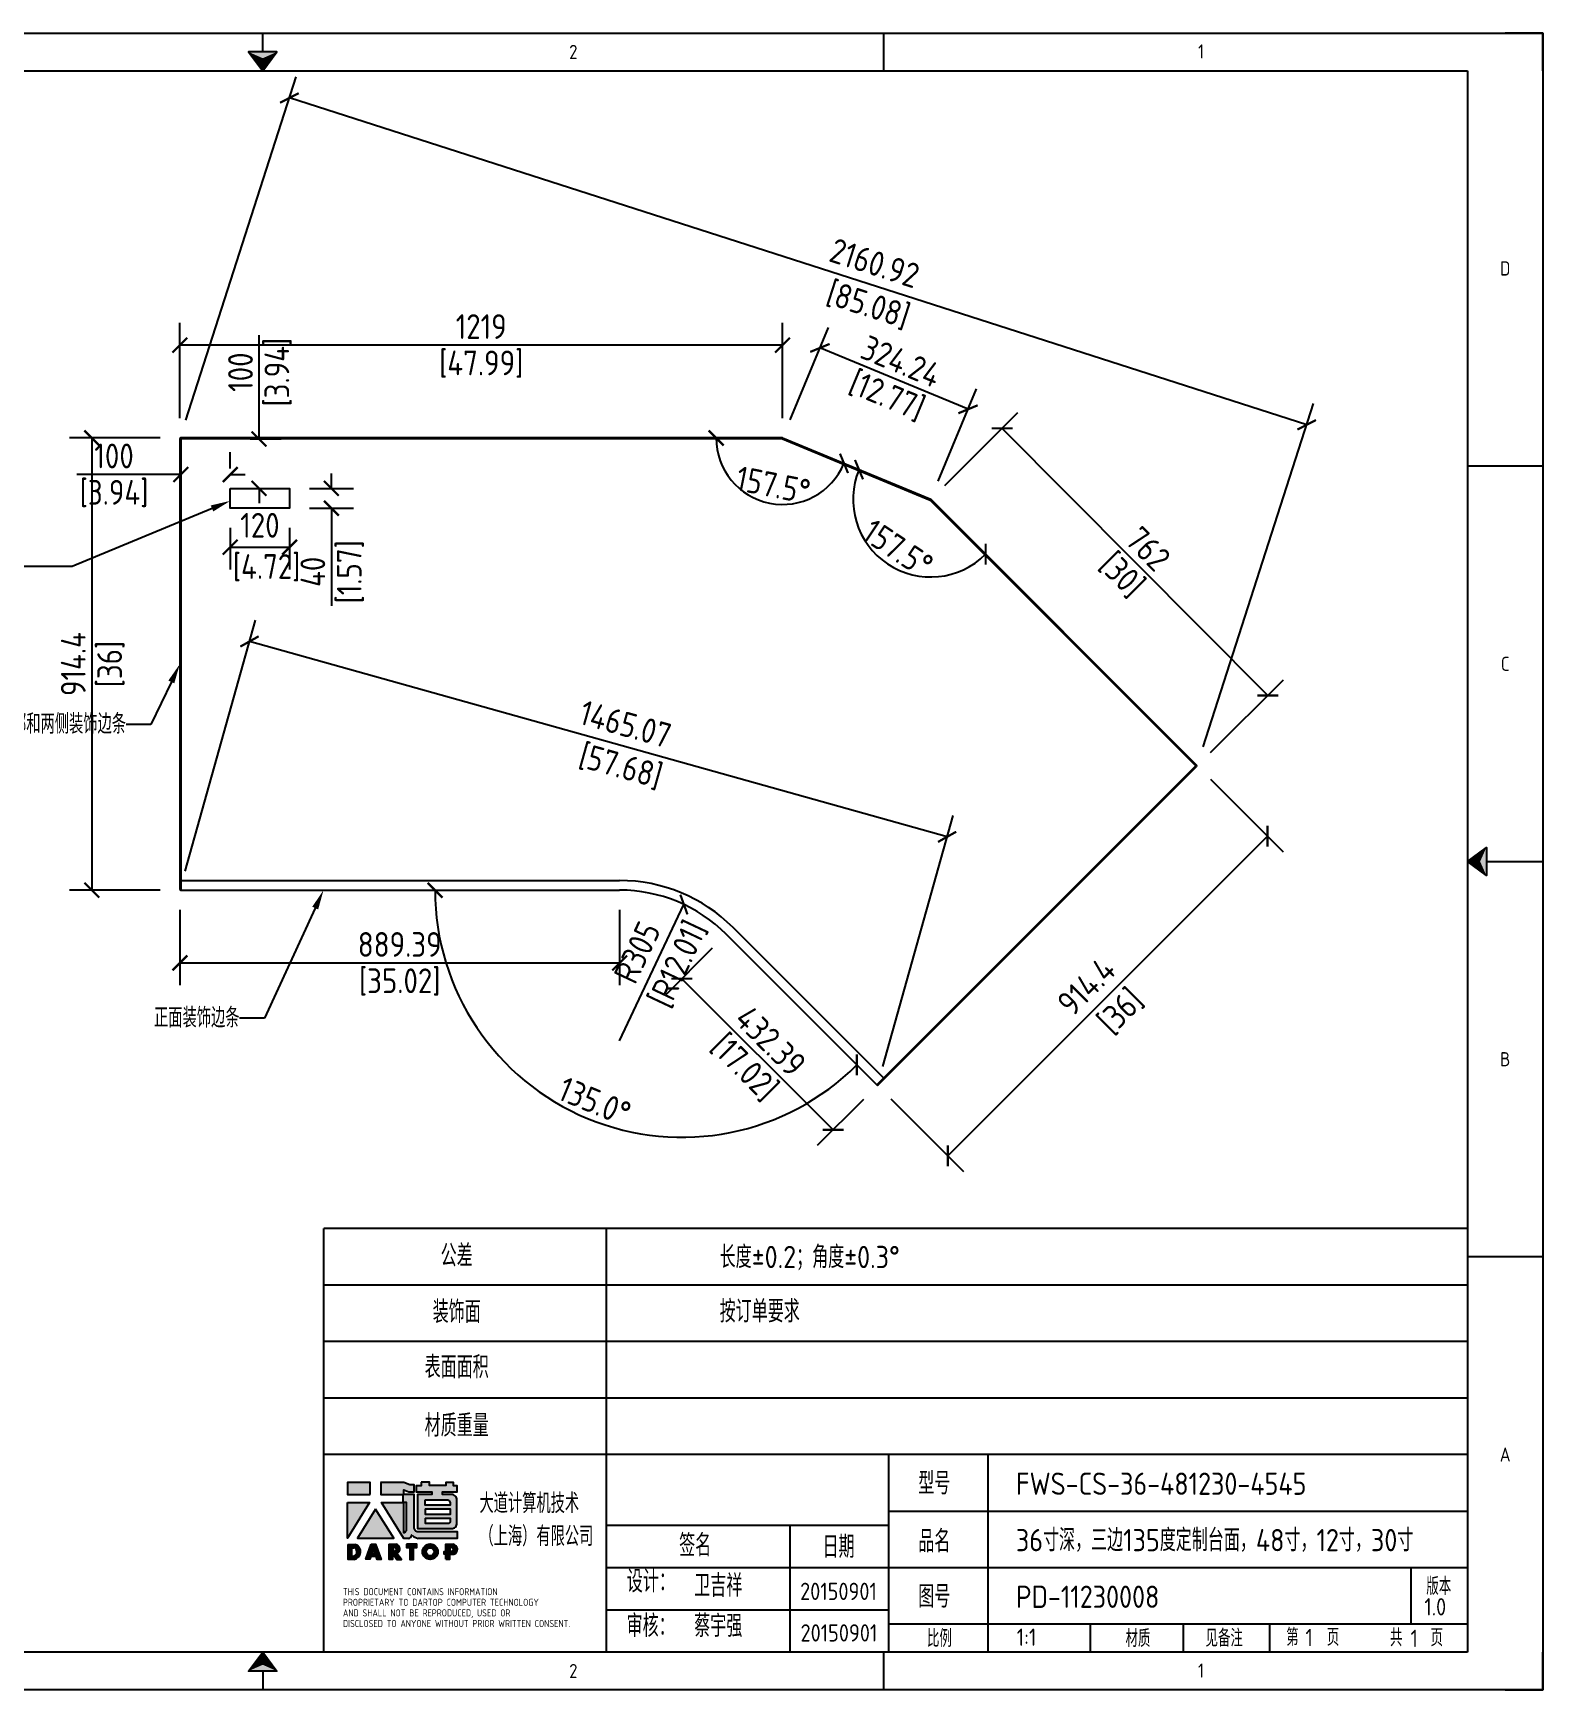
# Model space of a CAD drawing. Header units: millimetres. Extents: x 334 to 23266, y -22310 to 9660.
# Drawn here: x 20213 to 23266, y 871 to 4221 of the extents above; entities that cross this region are included whole.
import ezdxf
from ezdxf import colors
from ezdxf.entities.mleader import LeaderData, LeaderLine
from ezdxf.enums import TextEntityAlignment as Align
from ezdxf.math import Vec2, Vec3

# ---------------------------------------------------------------- set-up
doc = ezdxf.new("R2010")
doc.units = ezdxf.units.MM
doc.header["$MEASUREMENT"] = 0
doc.layers.get('Defpoints').update_dxf_attribs({"color": 252})
for name, color, linetype in [('DIM', 2, 'Continuous'), ('TITLEBLOCK', 255, 'Continuous'), ('WORKSURFACE', 7, 'Continuous')]:
    doc.layers.add(name, color=color, linetype=linetype)
doc.styles.add('Dartop Text Style', font='gbenor.shx', dxfattribs={"bigfont": 'gbcbig.shx'})
doc.dimstyles.new('Dartop DIM Style', dxfattribs={"dimscale": 20, "dimtxt": 2.5, "dimasz": 1.5, "dimexe": 2.25, "dimexo": 2, "dimtad": 1, "dimdsep": 46, "dimtxsty": 'Dartop Text Style', "dimblk": 'ARCHTICK', "dimcen": 0.09, "dimadec": 1, "dimazin": 0, "dimtfac": 1, "dimtofl": 0, "dimtmove": 0, "dimatfit": 1, "dimfxl": 1, "dimtolj": 1, "dimtzin": 0, "dimarcsym": 0})

# ---------------------------------------------------------------- blocks, each defined once
blk = doc.blocks.new('*U5')
at = {"color": 254, "linetype": 'Continuous', "extrusion": (0, 0, -1)}
for points in [[(-17, 0.333), (-16.812, 0.25), (-17, 0.5)], [(-17, 0.333), (-17, 0.5), (-17.188, 0.25)], [(-17, 0.333), (-17.188, 0.25), (-16.812, 0.25)]]:
    blk.add_solid(points, dxfattribs=at)
blk = doc.blocks.new('*U4')
at = {"color": 254, "linetype": 'Continuous', "extrusion": (0, 0, -1)}
for points in [[(-33.167, 11), (-33, 11), (-33.25, 11.188)], [(-33.167, 11), (-33.25, 11.188), (-33.25, 10.812)], [(-33.167, 11), (-33.25, 10.812), (-33, 11)]]:
    blk.add_solid(points, dxfattribs=at)
blk = doc.blocks.new('*U6')
at = {"color": 254, "linetype": 'Continuous'}
for points in [[(17, 21.667), (17.188, 21.75), (16.812, 21.75)], [(17, 21.667), (16.812, 21.75), (17, 21.5)], [(17, 21.667), (17, 21.5), (17.188, 21.75)]]:
    blk.add_solid(points, dxfattribs=at)
blk = doc.blocks.new('dadao')
for p, q in [((48, 19.2), (44.9, 10.4)), ((44.9, 10.4), (51.2, 10.4)), ((51.2, 10.4), (48, 19.2))]:
    blk.add_line(p, q)
for points in [[(41.8, 121.6), (41.8, 143.7), (-0.4, 143.7), (-0.4, 121.6), (41.8, 121.6)], [(104.8, 122), (104.8, 130.3), (114.1, 126.3), (124.2, 126.3), (124.2, 139.6), (115.9, 139.6), (105.1, 143.9), (61.5, 143.9)], [(61.7, 144), (61.7, 121.3), (103.9, 121.3)], [(113.4, 38.7), (105.1, 38.7), (63, 106.5), (103.9, 106.5), (103.9, 120.9), (103.9, 121.3)], [(109.7, 53.6), (109.7, 106.2), (104.3, 106.2), (104.3, 50.4), (106.6, 50.4)], [(144.6, 94.4), (144.6, 84.8), (192, 84.8), (192, 94.1), (144.9, 94.1)], [(120.2, 45), (119.5, 45), (119.5, 44.6)], [(0, 28), (0, 0), (11.8, 0)], [(0.1, 28), (14, 28)], [(7.1, 21.8), (7.1, 6.1), (12, 6.1)], [(7.1, 21.8), (11.4, 21.8)], [(76.8, 28.2), (76.8, 0), (84.1, 0), (84.1, 11.1), (91.6, -0.1), (100.3, -0.1), (91.7, 11.1)], [(76.8, 28.2), (90.6, 28.2)], [(84, 22.7), (84, 15.3), (87.2, 15.3)], [(84, 22.7), (87.3, 22.7)], [(183.7, 0), (183.7, 9.6), (180.6, 9.6), (180.6, 14.9), (183.8, 14.9), (183.8, 28.1), (196.1, 28.1), (196.5, 28.1)], [(183.7, 0), (190.9, 0), (190.9, 9.6), (198.8, 9.6)], [(194.9, 22.3), (190.8, 22.3), (190.8, 15), (194.4, 15)]]:
    blk.add_lwpolyline(points)
blk.add_lwpolyline([(137.1, 144.2), (137.1, 137.9), (128.3, 137.9), (128.3, 126.5), (157.3, 126.5), (157.3, 121.5), (130.3, 121.5), (130.3, 57.5), (194.4, 57.5, 0.414214), (204.4, 67.5), (204.4, 111.3, 0.414214), (194.4, 121.3), (177.5, 121.3), (177.5, 126.3), (204.7, 126.3), (204.7, 137.7), (198.2, 137.7), (198.2, 143.9), (183.3, 143.9), (183.3, 138), (153, 138), (153, 144.2), (137.1, 144.2)], format="xyb", close=True)
for points in [[(-0.3, 106.2), (40.4, 106.2), (-0.3, 39.7), (-0.3, 106.2)], [(51.7, 94.1), (18.4, 39.3), (86.2, 39.3)], [(43.8, 28.2), (51.8, 28.2), (62.6, -0.1), (55, -0.1), (53.2, 5), (42.9, 5), (41.1, 0), (33.6, 0)], [(110, 28.1), (110, 21.9), (116, 21.9), (116, -0.1), (123.2, -0.1), (123.2, 22), (129.2, 22), (129.2, 28.1), (110, 28.1)]]:
    blk.add_lwpolyline(points, close=True)
for points in [[(104.8, 122), (123.4, 122), (123.4, 60, 0.414214), (131.4, 52), (204.8, 52), (204.8, 39.1), (131.7, 39.1)], [(144.3, 110.8), (144.3, 101.8), (192.3, 101.8), (192.3, 105.5, 0.414214), (187.3, 110.5), (144.3, 110.5)], [(144.6, 77), (144.6, 67.5), (187.6, 67.5, 0.414214), (192.6, 72.5), (192.6, 76.4), (144.6, 76.4)]]:
    blk.add_lwpolyline(points, format="xyb")
for radius in [14.5, 7.44]:
    blk.add_circle((154.2, 14.2), radius)
for centre, radius, start, end in [((99.2, 60.7), 12.6, 305.6399, 325.969), ((111.6, 46.7), 8.19, 282.9811, 347.6627), ((136, 61.7), 22.9, 226.7358, 259.3209), ((8.5, 13.9), 8.49, 294.2143, 69.7177), ((9.6, 14.2), 14.4, 278.6604, 72.3203), ((86.4, 19), 3.8, 282.527, 76.7196), ((88.6, 19.4), 8.95, 290.6073, 77.2124), ((193.7, 18.7), 3.8, 280.9891, 72.5513), ((195.7, 18.6), 9.51, 288.8959, 85.2442)]:
    blk.add_arc(centre, radius, start, end)
blk = doc.blocks.new('TitleBlock_Dartop')
for points in [[(2465.7, 419.1), (2420.2, 419.1), (2420.2, 395.3), (2465.7, 395.3)], [(2464.3, 378.7), (2420.3, 378.7), (2420.3, 306.9)], [(2476.5, 365.6), (2440.5, 306.4), (2513.7, 306.4)], [(2560.2, 294.3), (2539.4, 294.3), (2539.4, 287.7), (2545.9, 287.7), (2545.9, 263.9), (2553.7, 263.9), (2553.7, 287.7), (2560.2, 287.7)]]:
    blk.add_hatch(color=256).paths.add_polyline_path(points)
h = blk.add_hatch(color=256)
h.paths.add_polyline_path([(2533.8, 404.6), (2543.9, 400.3), (2554.8, 400.3), (2554.8, 414.7), (2545.8, 414.7), (2534.1, 419.3), (2487.3, 419.3), (2487.3, 395), (2532.8, 395), (2532.8, 394.5), (2532.8, 378.9), (2488.7, 378.9), (2534.1, 305.8), (2543.1, 305.8, 0.279375), (2549.7, 312.2), (2549.7, 312.5), (2550.5, 312.5, 0.143145), (2562.9, 306.2), (2641.8, 306.2), (2641.8, 320.1), (2562.5, 320.1, -0.414214), (2553.9, 328.7), (2553.9, 395.7), (2533.8, 395.7)])
h.paths.add_polyline_path([(2533.3, 378.6), (2539.1, 378.6), (2539.1, 321.8, -0.088936), (2535.7, 318.4), (2533.3, 318.4)], flags=16)
h = blk.add_hatch(color=256)
h.paths.add_polyline_path([(2641.7, 412.7), (2634.7, 412.7), (2634.7, 419.4), (2618.6, 419.4), (2618.6, 413), (2585.8, 413), (2585.8, 419.7), (2568.6, 419.7), (2568.6, 412.9), (2559.2, 412.9), (2559.2, 400.6), (2590.5, 400.6), (2590.5, 395.1), (2561.3, 395.1), (2561.3, 326.1), (2630.6, 326.1, 0.414214), (2641.4, 336.9), (2641.4, 384.2, 0.414214), (2630.6, 395), (2612.3, 395), (2612.3, 400.3), (2641.7, 400.3)])
h.paths.add_polyline_path([(2622.9, 383.3, -0.414214), (2628.3, 377.9), (2628.3, 373.9), (2576.5, 373.9), (2576.5, 383.3)], flags=16)
h.paths.add_polyline_path([(2628, 365.5), (2628, 355.5), (2576.8, 355.5), (2576.8, 365.5)], flags=16)
h.paths.add_polyline_path([(2628.7, 346.5), (2628.7, 342.2, -0.414214), (2623.3, 336.8), (2576.8, 336.8), (2576.8, 346.5)], flags=16)
h = blk.add_hatch(color=256)
h.paths.add_polyline_path([(2435.7, 294.1), (2420.6, 294.1), (2420.6, 264), (2433.3, 264, 0.793016)])
h.paths.add_polyline_path([(2433.6, 270.6), (2428.3, 270.6), (2428.3, 287.5), (2433, 287.5, -0.671361)], flags=16)
h = blk.add_hatch(color=256)
h.paths.add_polyline_path([(2476.6, 294.4), (2468, 294.4), (2456.9, 263.9), (2465.1, 263.9), (2467, 269.3), (2478, 269.3), (2480, 263.9), (2488.2, 263.9)])
h.paths.add_polyline_path([(2475.9, 275.1), (2469.1, 275.1), (2472.4, 284.7)], flags=16)
h = blk.add_hatch(color=256)
h.paths.add_polyline_path([(2518.4, 294.4), (2503.6, 294.4), (2503.6, 263.9), (2511.4, 263.9), (2511.4, 276), (2519.5, 263.8), (2529, 263.8), (2519.7, 275.9, 0.744055)])
h.paths.add_polyline_path([(2511.4, 280.5), (2511.4, 288.5), (2514.9, 288.5, -0.796809), (2514.8, 280.5)], flags=16)
h = blk.add_hatch(color=256)
h.paths.add_polyline_path([(2571.5, 279.3, 1), (2602.8, 279.3, 1)])
h.paths.add_polyline_path([(2595.2, 279.3, -1), (2579.1, 279.3, -1)], flags=16)
h = blk.add_hatch(color=256)
h.paths.add_polyline_path([(2632.8, 294.3), (2632.3, 294.3), (2619.1, 294.3), (2619.1, 280.1), (2615.6, 280.1), (2615.6, 274.3), (2619.1, 274.3), (2619.1, 264), (2626.8, 264), (2626.8, 274.4), (2635.3, 274.4, 0.812304)])
h.paths.add_polyline_path([(2626.7, 280.1), (2626.7, 288.1), (2631.1, 288.1, -0.778213), (2630.6, 280.1)], flags=16)
for p, q in [((0, 3350.4), (4761.2, 3350.4)), ((2248.5, 3312.3), (2248.5, 3350.4)), ((3504.9, 3274.2), (3504.9, 3350.4)), ((4837.4, 3350.4), (4761.2, 3350.4)), ((4837.4, 3274.2), (4837.4, 3350.4)), ((152.3, 3274.2), (4685.1, 3274.2)), ((4685.1, 3274.2), (4685.1, 76.1)), ((4837.4, 3274.2), (4837.4, 76.1)), ((4837.4, 2474.7), (4685.1, 2474.7)), ((4723.2, 1675.2), (4837.4, 1675.2)), ((2372.2, 76.1), (2372.2, 932.8)), ((4685.1, 932.8), (2372.2, 932.8)), ((2943.3, 932.8), (2943.3, 76.1)), ((4837.4, 875.7), (4685.1, 875.7)), ((4685.1, 818.6), (2372.2, 818.6)), ((4685.1, 704.3), (2372.2, 704.3)), ((4685.1, 590.1), (2372.2, 590.1)), ((4685.1, 475.9), (2372.2, 475.9)), ((3514.4, 76.1), (3514.4, 475.9)), ((3715.3, 133.3), (3715.3, 475.9)), ((3514.4, 361.7), (4685.1, 361.7)), ((2943.3, 333.1), (3514.4, 333.1)), ((3314.5, 333.1), (3314.5, 76.1)), ((2943.3, 247.5), (4685.1, 247.5)), ((4570.9, 133.3), (4570.9, 247.5)), ((2943.3, 161.8), (3514.4, 161.8)), ((3514.4, 133.3), (4685.1, 133.3)), ((3715.3, 76.1), (3715.3, 133.3)), ((3922.4, 76.1), (3922.4, 133.3)), ((4110.6, 76.1), (4110.6, 133.3)), ((4285.3, 76.1), (4285.3, 133.3)), ((4685.1, 76.1), (152.3, 76.1)), ((3504.9, 0), (3504.9, 76.1)), ((4837.4, 0), (4837.4, 76.1)), ((2248.5, 38.1), (2248.5, 0)), ((4761.2, 0), (0, 0)), ((4761.2, 0), (4837.4, 0))]:
    blk.add_line(p, q)
for points in [[(0, 3350.4), (4837.4, 3350.4), (4837.4, 0), (0, 0)], [(2248.5, 3274.2), (2277, 3312.3), (2219.9, 3312.3), (2248.5, 3274.2)], [(4685.1, 1675.2), (4723.2, 1703.7), (4723.2, 1646.6), (4685.1, 1675.2)], [(2248.5, 76.1), (2277, 38.1), (2219.9, 38.1), (2248.5, 76.1)]]:
    blk.add_lwpolyline(points, close=True)
for name, p, xscale, yscale, zscale in [('*U6', (-340.4, 0), 152.2888407109637, 152.2888407109637, 152.2888407109637), ('*U4', (-340.4, 0), 152.2888407109637, 152.2888407109637, 152.2888407109637), ('dadao', (2420.6, 264), 1.079866324957078, 1.079866324957078, 1.079866324957078), ('*U5', (-340.4, 0), 152.2888407109637, 152.2888407109637, 152.2888407109637)]:
    blk.add_blockref(name, p, dxfattribs=dict(xscale=xscale, yscale=yscale, zscale=zscale))
at = {"style": 'Dartop Text Style'}
for s, height, p in [('2', 28.6, (2876.7, 3312.3)), ('1', 28.6, (4146.1, 3313.2)), ('D', 28.6, (4761.2, 2874.5)), ('C', 28.6, (4761.2, 2074.9)), ('B', 28.6, (4761.2, 1275.4)), ('公差', 45, (2640.8, 878.3)), ('装饰面', 45, (2640.8, 764.4)), ('表面面积', 45, (2640.8, 652.7)), ('材质重量', 45, (2640.8, 534.5)), ('A', 28.6, (4761.2, 475.9)), ('型号', 45, (3606.7, 417.8)), ('签名', 45, (3123.1, 292.2)), ('日期', 45, (3413, 289.3)), ('品名', 45, (3606.7, 300.5)), ('图号', 45, (3606.7, 188.9)), ('版本', 35, (4626.9, 209.6)), ('比例', 35, (3617, 104.1)), ('材质', 35, (4018.6, 104.1)), ('第   页', 35, (4372, 106.5)), ('共   页', 35, (4581.8, 105.6)), ('2', 28.6, (2876.7, 38.1)), ('1', 28.6, (4146.1, 39))]:
    blk.add_text(s, height=height, dxfattribs=at).set_placement(p, align=Align.MIDDLE_CENTER)
for s, height, p in [('设计：', 45, (2984.8, 197)), ('THIS DOCUMENT CONTAINS INFORMATION', 14.277, (2410.7, 191.4)), ('PROPRIETARY TO DARTOP COMPUTER TECHNOLOGY', 14.277, (2410.7, 169.9)), ('AND SHALL NOT BE REPRODUCED, USED OR', 14.277, (2410.7, 148.5)), ('DISCLOSED TO ANYONE WITHOUT PRIOR WRITTEN CONSENT.', 14.277, (2410.7, 127.1)), ('审核：', 45, (2984.4, 107))]:
    blk.add_text(s, height=height, dxfattribs=at).set_placement(p)
at = {"insert": (2686.8, 397.4), "char_height": 40, "attachment_point": 1, "style": 'Dartop Text Style'}
blk.add_mtext_dynamic_manual_height_columns('大道计算机技术（上海）有限公司', width=235.338, gutter_width=1, heights=[0], dxfattribs=at)
at = {"style": 'Dartop Text Style'}
for tag, p, height in [('#公差', (3172.6, 852.9), 45), ('#装饰面', (3172.6, 743), 45), ('#表面面积', (3172.6, 626.8), 45), ('#材质重量', (3172.6, 506), 45), ('#型号', (3771.8, 394.4), 45), ('#品名', (3771.8, 280.3), 45), ('#设计', (3121.2, 188.5), 45), ('#图号', (3771.8, 165.8), 45), ('#版本', (4597.7, 150.5), 35), ('#审核', (3121.2, 106.9), 45), ('#比例', (3773.4, 89), 35), ('#材质', (4155.2, 87.2), 35), ('#INDEX', (4357.4, 88.3), 35), ('#PAGE', (4569.8, 86.7), 35)]:
    blk.add_attdef(tag, p, '', height=height, dxfattribs=at)
for tag, p in [('#设计日期', (3412.9, 181.7)), ('#审核日期', (3413.8, 97.7))]:
    blk.add_attdef(tag, text='', height=35, dxfattribs=at).set_placement(p, align=Align.CENTER)
blk = doc.blocks.new('_ArchTick')
at = {"color": 0, "linetype": 'ByBlock', "const_width": 0.15}
blk.add_lwpolyline([(-0.5, -0.5), (0.5, 0.5)], dxfattribs=at)
blk = doc.blocks.new('*D105')
at = {"layer": 'Defpoints', "color": 0, "transparency": 16777216}
for p in [(22565.8, 2740.9, 32), (22709.5, 2597.3), (21919.2, 2094.4, 32)]:
    blk.add_point(p, dxfattribs=at)
at = {"layer": 'DIM', "color": 0, "lineweight": -2, "transparency": 16777216}
for p, q in [((22594.1, 2712.7), (22741.3, 2565.4)), ((22062.9, 1950.7), (22709.5, 2597.3)), ((21947.5, 2066.1), (22094.7, 1918.9))]:
    blk.add_line(p, q, dxfattribs=at)
at = {"layer": 'DIM', "color": 0, "lineweight": -2, "transparency": 16777216, "xscale": 30, "yscale": 30, "zscale": 30}
for p, rotation in [((22709.5, 2597.3), 44.99999999999629), ((22062.9, 1950.7), 224.9999999999963)]:
    blk.add_blockref('_ArchTick', p, dxfattribs=dict(at, rotation=rotation))
at = {"layer": 'DIM', "color": 0, "transparency": 16777216, "insert": (22374.4, 2262.2), "char_height": 50, "attachment_point": 5, "rotation": 45, "style": 'Dartop Text Style'}
blk.add_mtext('\\A1;914.4\\P [36]', dxfattribs=at)
blk = doc.blocks.new('*D106')
at = {"layer": 'Defpoints', "color": 0, "transparency": 16777216}
for p in [(22172.7, 3421.9), (22028.4, 3278.3, 32), (22565.8, 2738.1, 32)]:
    blk.add_point(p, dxfattribs=at)
at = {"layer": 'DIM', "color": 0, "lineweight": -2, "transparency": 16777216}
for p, q in [((22056.8, 3306.5), (22204.6, 3453.6)), ((22710.1, 2881.6), (22172.7, 3421.9)), ((22594.2, 2766.3), (22742, 2913.4))]:
    blk.add_line(p, q, dxfattribs=at)
at = {"layer": 'DIM', "color": 0, "lineweight": -2, "transparency": 16777216, "xscale": 30, "yscale": 30, "zscale": 30}
for p, rotation in [((22172.7, 3421.9), 134.8496177219251), ((22710.1, 2881.6), 314.849617721925)]:
    blk.add_blockref('_ArchTick', p, dxfattribs=dict(at, rotation=rotation))
at = {"layer": 'DIM', "color": 0, "transparency": 16777216, "char_height": 50, "attachment_point": 5, "rotation": 314.8496, "style": 'Dartop Text Style'}
for s, insert in [('\\A1;762', (22468, 3178.2)), ('\\A1;[30]', (22414.1, 3124.6))]:
    blk.add_mtext(s, dxfattribs=dict(at, insert=insert))
blk = doc.blocks.new('*D107')
at = {"layer": 'Defpoints', "color": 0, "transparency": 16777216}
for p in [(21804.3, 3584.5), (21728.8, 3402.4, 32), (22028.4, 3278.3, 32)]:
    blk.add_point(p, dxfattribs=at)
at = {"layer": 'DIM', "color": 0, "lineweight": -2, "transparency": 16777216}
for p, q in [((21744.2, 3439.4), (21821.5, 3626.1)), ((22103.8, 3460.4), (21804.3, 3584.5)), ((22043.7, 3315.3), (22121, 3502))]:
    blk.add_line(p, q, dxfattribs=at)
at = {"layer": 'DIM', "color": 0, "lineweight": -2, "transparency": 16777216, "xscale": 30, "yscale": 30, "zscale": 30}
for p, rotation in [((21804.3, 3584.5), 157.5000000005794), ((22103.8, 3460.4), 337.5000000005794)]:
    blk.add_blockref('_ArchTick', p, dxfattribs=dict(at, rotation=rotation))
at = {"layer": 'DIM', "color": 0, "transparency": 16777216, "char_height": 50, "attachment_point": 5, "rotation": 337.5, "style": 'Dartop Text Style'}
for s, insert in [('\\A1;324.24', (21968.4, 3557.1)), ('\\A1;[12.77]', (21939.3, 3486.8))]:
    blk.add_mtext(s, dxfattribs=dict(at, insert=insert))
blk = doc.blocks.new('*D108')
at = {"layer": 'Defpoints', "color": 0, "transparency": 16777216}
for p in [(20509.8, 3590.2), (20509.8, 3402.4, 32), (21728.8, 3402.4, 32)]:
    blk.add_point(p, dxfattribs=at)
at = {"layer": 'DIM', "color": 0, "lineweight": -2, "transparency": 16777216}
for p, q in [((20509.8, 3442.4), (20509.8, 3635.2)), ((21728.8, 3442.4), (21728.8, 3635.2)), ((21728.8, 3590.2), (20509.8, 3590.2))]:
    blk.add_line(p, q, dxfattribs=at)
at = {"layer": 'DIM', "color": 0, "lineweight": -2, "transparency": 16777216, "xscale": 30, "yscale": 30, "zscale": 30}
for p, rotation in [((20509.8, 3590.2), 180.0000000000041), ((21728.8, 3590.2), 4.076738946423575e-12)]:
    blk.add_blockref('_ArchTick', p, dxfattribs=dict(at, rotation=rotation))
at = {"layer": 'DIM', "color": 0, "transparency": 16777216, "char_height": 50, "attachment_point": 5, "style": 'Dartop Text Style'}
for s, insert in [('\\A1;1219', (21119.3, 3627.7)), ('\\A1;[47.99]', (21119.3, 3551.7))]:
    blk.add_mtext(s, dxfattribs=dict(at, insert=insert))
blk = doc.blocks.new('*D109')
at = {"layer": 'Defpoints', "color": 0, "transparency": 16777216}
for p in [(20511.8, 3402.4, 32), (21728.8, 3402.4, 32), (21728.8, 3402.4, 32), (21647, 3295.8), (22028.4, 3278.3, 32)]:
    blk.add_point(p, dxfattribs=at)
at = {"layer": 'DIM', "color": 0, "lineweight": -2, "transparency": 16777216}
blk.add_arc((21728.8, 3402.4), 134.4, 180, 337.5, dxfattribs=at)
at = {"layer": 'DIM', "color": 0, "lineweight": -2, "transparency": 16777216, "xscale": 30, "yscale": 30, "zscale": 30}
for p, rotation in [((21594.5, 3402.4), 90.00000001935845), ((21853, 3351), 67.5000000000004)]:
    blk.add_blockref('_ArchTick', p, dxfattribs=dict(at, rotation=rotation))
at = {"layer": 'DIM', "color": 0, "transparency": 16777216, "insert": (21709.9, 3307.4), "char_height": 50, "attachment_point": 5, "rotation": 348.75, "style": 'Dartop Text Style'}
blk.add_mtext('\\A1;157.5°', dxfattribs=at)
blk = doc.blocks.new('*D110')
at = {"layer": 'Defpoints', "color": 0, "transparency": 16777216}
for p in [(21728.8, 3402.4, 32), (22028.4, 3278.3, 32), (22028.4, 3278.3, 32), (21892.4, 3199.8), (22565.8, 2740.9, 32)]:
    blk.add_point(p, dxfattribs=at)
at = {"layer": 'DIM', "color": 0, "lineweight": -2, "transparency": 16777216}
blk.add_arc((22028.4, 3278.3), 157, 157.5, 315, dxfattribs=at)
at = {"layer": 'DIM', "color": 0, "lineweight": -2, "transparency": 16777216, "xscale": 30, "yscale": 30, "zscale": 30}
for p, rotation in [((21883.3, 3338.4), 67.49999999999996), ((22139.4, 3167.3), 44.99999999999616)]:
    blk.add_blockref('_ArchTick', p, dxfattribs=dict(at, rotation=rotation))
at = {"layer": 'DIM', "color": 0, "transparency": 16777216, "insert": (21962, 3179), "char_height": 50, "attachment_point": 5, "rotation": 326.25, "style": 'Dartop Text Style'}
blk.add_mtext('\\A1;157.5°', dxfattribs=at)
blk = doc.blocks.new('*D102')
at = {"layer": 'Defpoints', "color": 0, "transparency": 16777216}
for p in [(20509.8, 3402.4, 32), (20331.8, 2488), (20509.8, 2488, 32)]:
    blk.add_point(p, dxfattribs=at)
at = {"layer": 'DIM', "color": 0, "lineweight": -2, "transparency": 16777216}
for p, q in [((20469.8, 3402.4), (20286.8, 3402.4)), ((20331.8, 3402.4), (20331.8, 2488)), ((20469.8, 2488), (20286.8, 2488))]:
    blk.add_line(p, q, dxfattribs=at)
at = {"layer": 'DIM', "color": 0, "lineweight": -2, "transparency": 16777216, "xscale": 30, "yscale": 30, "zscale": 30}
for p, rotation in [((20331.8, 3402.4), 90), ((20331.8, 2488), 270)]:
    blk.add_blockref('_ArchTick', p, dxfattribs=dict(at, rotation=rotation))
at = {"layer": 'DIM', "color": 0, "transparency": 16777216, "char_height": 50, "attachment_point": 5, "rotation": 90, "style": 'Dartop Text Style'}
for s, insert in [('\\A1;914.4', (20294.3, 2945.2)), ('\\A1;[36]', (20370.4, 2945.2))]:
    blk.add_mtext(s, dxfattribs=dict(at, insert=insert))
blk = doc.blocks.new('*D111')
at = {"layer": 'Defpoints', "color": 0, "transparency": 16777216}
for p in [(20509.8, 2488, 32), (21399.2, 2488, 32), (21399.2, 2340.7)]:
    blk.add_point(p, dxfattribs=at)
at = {"layer": 'DIM', "color": 0, "lineweight": -2, "transparency": 16777216}
for p, q in [((20509.8, 2448), (20509.8, 2295.7)), ((21399.2, 2448), (21399.2, 2295.7)), ((20509.8, 2340.7), (21399.2, 2340.7))]:
    blk.add_line(p, q, dxfattribs=at)
at = {"layer": 'DIM', "color": 0, "lineweight": -2, "transparency": 16777216, "xscale": 30, "yscale": 30, "zscale": 30, "rotation": 180}
blk.add_blockref('_ArchTick', (20509.8, 2340.7), dxfattribs=at)
at = {"layer": 'DIM', "color": 0, "lineweight": -2, "transparency": 16777216, "xscale": 30, "yscale": 30, "zscale": 30}
blk.add_blockref('_ArchTick', (21399.2, 2340.7), dxfattribs=at)
at = {"layer": 'DIM', "color": 0, "transparency": 16777216, "char_height": 50, "attachment_point": 5, "style": 'Dartop Text Style'}
for s, insert in [('\\A1;889.39', (20954.5, 2378.2)), ('\\A1;[35.02]', (20954.5, 2302.2))]:
    blk.add_mtext(s, dxfattribs=dict(at, insert=insert))
blk = doc.blocks.new('*D112')
at = {"layer": 'Defpoints', "color": 0, "transparency": 16777216}
for p in [(21614.9, 2398.7, 32), (21920.6, 2092.9, 32), (21830.9, 2003.2)]:
    blk.add_point(p, dxfattribs=at)
at = {"layer": 'DIM', "color": 0, "lineweight": -2, "transparency": 16777216}
for p, q in [((21586.6, 2370.4), (21493.3, 2277.1)), ((21525.1, 2308.9), (21830.9, 2003.2)), ((21892.4, 2064.7), (21799, 1971.3))]:
    blk.add_line(p, q, dxfattribs=at)
at = {"layer": 'DIM', "color": 0, "lineweight": -2, "transparency": 16777216, "xscale": 30, "yscale": 30, "zscale": 30}
for p, rotation in [((21525.1, 2308.9), 134.9999999999992), ((21830.9, 2003.2), 314.9999999999992)]:
    blk.add_blockref('_ArchTick', p, dxfattribs=dict(at, rotation=rotation))
at = {"layer": 'DIM', "color": 0, "transparency": 16777216, "char_height": 50, "attachment_point": 5, "rotation": 315, "style": 'Dartop Text Style'}
for s, insert in [('\\A1;432.39', (21704.5, 2182.5)), ('\\A1;[17.02]', (21650.7, 2128.8))]:
    blk.add_mtext(s, dxfattribs=dict(at, insert=insert))
blk = doc.blocks.new('*D103')
at = {"layer": 'Defpoints', "color": 0, "transparency": 16777216}
for p in [(21529.2, 2458.9, 32), (21399.2, 2183, 32)]:
    blk.add_point(p, dxfattribs=at)
at = {"layer": 'DIM', "color": 0, "lineweight": -2, "transparency": 16777216}
blk.add_line((21399.2, 2183), (21529.2, 2458.9), dxfattribs=at)
at = {"layer": 'DIM', "color": 0, "lineweight": -2, "transparency": 16777216, "xscale": 30, "yscale": 30, "zscale": 30, "rotation": 64.77403680364739}
blk.add_blockref('_ArchTick', (21529.2, 2458.9), dxfattribs=at)
at = {"layer": 'DIM', "color": 0, "transparency": 16777216, "insert": (21474.7, 2343.3), "char_height": 50, "attachment_point": 5, "rotation": 64.774, "style": 'Dartop Text Style'}
blk.add_mtext('\\A1;R305\\P [R12.01]', dxfattribs=at)
blk = doc.blocks.new('*D113')
at = {"layer": 'Defpoints', "color": 0, "transparency": 16777216}
for p in [(20511.8, 2488, 32), (21399.2, 2488, 32), (21614.9, 2398.7, 32), (21172.2, 2134.7), (21919.2, 2094.4, 32)]:
    blk.add_point(p, dxfattribs=at)
at = {"layer": 'DIM', "color": 0, "lineweight": -2, "transparency": 16777216}
blk.add_arc((21525.6, 2488), 499.7, 180, 315, dxfattribs=at)
at = {"layer": 'DIM', "color": 0, "lineweight": -2, "transparency": 16777216, "xscale": 30, "yscale": 30, "zscale": 30}
for p, rotation in [((21025.9, 2488), 90.00000000000382), ((21878.9, 2134.7), 44.99999999999688)]:
    blk.add_blockref('_ArchTick', p, dxfattribs=dict(at, rotation=rotation))
at = {"layer": 'DIM', "color": 0, "transparency": 16777216, "insert": (21348.7, 2061), "char_height": 50, "attachment_point": 5, "rotation": 337.5, "style": 'Dartop Text Style'}
blk.add_mtext('\\A1;135.0°', dxfattribs=at)
blk = doc.blocks.new('*D114')
at = {"layer": 'Defpoints', "color": 0, "transparency": 16777216}
for p in [(20731.3, 4090), (20509.8, 3400.4, 32), (22567.2, 2739.5, 32)]:
    blk.add_point(p, dxfattribs=at)
at = {"layer": 'DIM', "color": 0, "lineweight": -2, "transparency": 16777216}
for p, q in [((20522.1, 3438.5), (20745.1, 4132.8)), ((22788.7, 3429.1), (20731.3, 4090)), ((22579.5, 2777.6), (22802.5, 3471.9))]:
    blk.add_line(p, q, dxfattribs=at)
at = {"layer": 'DIM', "color": 0, "lineweight": -2, "transparency": 16777216, "xscale": 30, "yscale": 30, "zscale": 30}
for p, rotation in [((20731.3, 4090), 162.191262065673), ((22788.7, 3429.1), 342.191262065673)]:
    blk.add_blockref('_ArchTick', p, dxfattribs=dict(at, rotation=rotation))
at = {"layer": 'DIM', "color": 0, "transparency": 16777216, "insert": (21901.4, 3714.1), "char_height": 50, "attachment_point": 5, "rotation": 342.1913, "style": 'Dartop Text Style'}
blk.add_mtext('\\A1;2160.92\\P [85.08]', dxfattribs=at)
blk = doc.blocks.new('*D104')
at = {"layer": 'Defpoints', "color": 0, "transparency": 16777216}
for p in [(20650.7, 2990.9), (20509.8, 2488, 32), (21920.6, 2092.9, 32)]:
    blk.add_point(p, dxfattribs=at)
at = {"layer": 'DIM', "color": 0, "lineweight": -2, "transparency": 16777216}
for p, q in [((20520.6, 2526.5), (20662.8, 3034.2)), ((22061.5, 2595.8), (20650.7, 2990.9)), ((21931.4, 2131.5), (22073.6, 2639.1))]:
    blk.add_line(p, q, dxfattribs=at)
at = {"layer": 'DIM', "color": 0, "lineweight": -2, "transparency": 16777216, "xscale": 30, "yscale": 30, "zscale": 30}
for p, rotation in [((20650.7, 2990.9), 164.3557821350384), ((22061.5, 2595.8), 344.3557821350385)]:
    blk.add_blockref('_ArchTick', p, dxfattribs=dict(at, rotation=rotation))
at = {"layer": 'DIM', "color": 0, "transparency": 16777216, "insert": (21399.2, 2781.2), "char_height": 50, "attachment_point": 5, "rotation": 344.3558, "style": 'Dartop Text Style'}
blk.add_mtext('\\A1;1465.07\\P [57.68]', dxfattribs=at)
blk = doc.blocks.new('*D115')
at = {"layer": 'Defpoints', "color": 0, "transparency": 16777216}
for p in [(20731.8, 3300.4, 32), (20731.8, 3260.4, 32), (20816.3, 3260.4)]:
    blk.add_point(p, dxfattribs=at)
at = {"layer": 'DIM', "color": 0, "lineweight": -2, "transparency": 16777216}
for p, q in [((20816.3, 3300.4), (20816.3, 3330.4)), ((20771.8, 3300.4), (20861.3, 3300.4)), ((20771.8, 3260.4), (20861.3, 3260.4)), ((20816.3, 3260.4), (20816.3, 3062.9))]:
    blk.add_line(p, q, dxfattribs=at)
at = {"layer": 'DIM', "color": 0, "lineweight": -2, "transparency": 16777216, "xscale": 30, "yscale": 30, "zscale": 30}
for p, rotation in [((20816.3, 3300.4), 270), ((20816.3, 3260.4), 90)]:
    blk.add_blockref('_ArchTick', p, dxfattribs=dict(at, rotation=rotation))
at = {"layer": 'DIM', "color": 0, "transparency": 16777216, "char_height": 50, "attachment_point": 5, "rotation": 90, "style": 'Dartop Text Style'}
for s, insert in [('\\A1;[1.57]', (20854.9, 3131.7)), ('\\A1;40', (20778.8, 3131.7))]:
    blk.add_mtext(s, dxfattribs=dict(at, insert=insert))
blk = doc.blocks.new('*D116')
at = {"layer": 'Defpoints', "color": 0, "transparency": 16777216}
for p in [(20511.8, 3328.5), (20511.8, 3300.4, 32), (20611.8, 3300.4, 32)]:
    blk.add_point(p, dxfattribs=at)
at = {"layer": 'DIM', "color": 0, "lineweight": -2, "transparency": 16777216}
for p, q in [((20511.8, 3340.4), (20511.8, 3373.5)), ((20611.8, 3340.4), (20611.8, 3373.5)), ((20511.8, 3328.5), (20301.7, 3328.5)), ((20611.8, 3328.5), (20641.8, 3328.5))]:
    blk.add_line(p, q, dxfattribs=at)
at = {"layer": 'DIM', "color": 0, "lineweight": -2, "transparency": 16777216, "xscale": 30, "yscale": 30, "zscale": 30}
blk.add_blockref('_ArchTick', (20511.8, 3328.5), dxfattribs=at)
at = {"layer": 'DIM', "color": 0, "lineweight": -2, "transparency": 16777216, "xscale": 30, "yscale": 30, "zscale": 30, "rotation": 180}
blk.add_blockref('_ArchTick', (20611.8, 3328.5), dxfattribs=at)
at = {"layer": 'DIM', "color": 0, "transparency": 16777216, "char_height": 50, "attachment_point": 5, "style": 'Dartop Text Style'}
for s, insert in [('\\A1;100', (20376.8, 3366)), ('\\A1;[3.94]', (20376.8, 3290))]:
    blk.add_mtext(s, dxfattribs=dict(at, insert=insert))
blk = doc.blocks.new('*D117')
at = {"layer": 'Defpoints', "color": 0, "transparency": 16777216}
for p in [(20611.8, 3400.4, 32), (20670, 3400.4), (20611.8, 3300.4, 32)]:
    blk.add_point(p, dxfattribs=at)
at = {"layer": 'DIM', "color": 0, "lineweight": -2, "transparency": 16777216}
for p, q in [((20670, 3400.4), (20670, 3610.6)), ((20651.8, 3400.4), (20715, 3400.4)), ((20651.8, 3300.4), (20715, 3300.4)), ((20670, 3300.4), (20670, 3270.4))]:
    blk.add_line(p, q, dxfattribs=at)
at = {"layer": 'DIM', "color": 0, "lineweight": -2, "transparency": 16777216, "xscale": 30, "yscale": 30, "zscale": 30}
for p, rotation in [((20670, 3400.4), 270), ((20670, 3300.4), 90)]:
    blk.add_blockref('_ArchTick', p, dxfattribs=dict(at, rotation=rotation))
at = {"layer": 'DIM', "color": 0, "transparency": 16777216, "char_height": 50, "attachment_point": 5, "rotation": 90, "style": 'Dartop Text Style'}
for s, insert in [('\\A1;[3.94]', (20708.6, 3535.5)), ('\\A1;100', (20632.5, 3535.5))]:
    blk.add_mtext(s, dxfattribs=dict(at, insert=insert))
blk = doc.blocks.new('*D118')
at = {"layer": 'Defpoints', "color": 0, "transparency": 16777216}
for p in [(20611.8, 3260.4, 32), (20731.8, 3260.4, 32), (20731.8, 3181.6)]:
    blk.add_point(p, dxfattribs=at)
at = {"layer": 'DIM', "color": 0, "lineweight": -2, "transparency": 16777216}
for p, q in [((20611.8, 3220.4), (20611.8, 3136.6)), ((20731.8, 3220.4), (20731.8, 3136.6)), ((20611.8, 3181.6), (20731.8, 3181.6))]:
    blk.add_line(p, q, dxfattribs=at)
at = {"layer": 'DIM', "color": 0, "lineweight": -2, "transparency": 16777216, "xscale": 30, "yscale": 30, "zscale": 30, "rotation": 180}
blk.add_blockref('_ArchTick', (20611.8, 3181.6), dxfattribs=at)
at = {"layer": 'DIM', "color": 0, "lineweight": -2, "transparency": 16777216, "xscale": 30, "yscale": 30, "zscale": 30}
blk.add_blockref('_ArchTick', (20731.8, 3181.6), dxfattribs=at)
at = {"layer": 'DIM', "color": 0, "transparency": 16777216, "insert": (20671.8, 3181.6), "char_height": 50, "attachment_point": 5, "style": 'Dartop Text Style'}
blk.add_mtext('\\A1;120\\P [4.72]', dxfattribs=at)

msp = doc.modelspace()

# ---------------------------------------------------------------- linework, layer by layer
at = {"layer": 'WORKSURFACE'}
for p, q in [((20509.843, 3400.418, 32.048), (20509.843, 2490.018, 32.048)), ((21728.843, 3402.418, 32.048), (20511.843, 3402.418, 32.048)), ((21728.445, 3400.418, 32.048), (20511.843, 3400.418, 32.048)), ((20511.843, 3400.418, 32.048), (20511.843, 2488.018, 32.048)), ((21728.445, 3400.418, 32.048), (22027.269, 3276.641, 32.048)), ((21728.843, 3402.418, 32.048), (22028.402, 3278.337, 32.048)), ((22027.269, 3276.641, 32.048), (22564.389, 2739.521, 32.048)), ((22028.402, 3278.337, 32.048), (22565.803, 2740.935, 32.048)), ((21919.225, 2094.357, 32.048), (22564.389, 2739.521, 32.048)), ((21922.053, 2094.357, 32.048), (22565.803, 2738.107, 32.048)), ((20511.843, 2507.468, 32.048), (21399.229, 2507.468, 32.048)), ((20511.843, 2488.018, 32.048), (21399.229, 2488.018, 32.048)), ((21932.978, 2108.11, 32.048), (21628.649, 2412.439, 32.048)), ((21919.225, 2094.357, 32.048), (21614.896, 2398.686, 32.048))]:
    msp.add_line(p, q, dxfattribs=at)
at = {"layer": 'WORKSURFACE', "elevation": 32.048}
msp.add_lwpolyline([(20611.843, 3300.418), (20731.843, 3300.418), (20731.843, 3260.418), (20611.843, 3260.418)], close=True, dxfattribs=at)
at = {"layer": 'WORKSURFACE'}
for centre, radius, start, end in [((20511.843, 3400.418, 32.048), 2, 90, 180), ((22564.389, 2739.521, 32.048), 2, 315, 45), ((20511.843, 2490.018, 32.048), 2, 180, 270), ((21399.229, 2183.018, 32.048), 324.45, 45, 90), ((21399.229, 2183.018, 32.048), 305, 45, 90), ((21920.639, 2095.771, 32.048), 2, 225, 315)]:
    msp.add_arc(centre, radius, start, end, dxfattribs=at)

# ---------------------------------------------------------------- block references
at = {"layer": 'TITLEBLOCK'}
msp.add_blockref('TitleBlock_Dartop', (18428.931, 870.748), dxfattribs=at).add_auto_attribs({'#版本': '1.0', '#审核日期': '20150901', '#设计日期': '20150901', '#审核': '蔡宇强', '#设计': '卫吉祥', '#PAGE': '1', '#INDEX': '1', '#材质': '见备注', '#比例': '1:1', '#图号': 'PD-11230008', '#品名': '36寸深，三边135度定制台面，48寸，12寸，30寸', '#型号': 'FWS-CS-36-481230-4545', '#装饰面': '按订单要求', '#公差': '长度%%P0.2；角度%%P0.3%%D'})

# ---------------------------------------------------------------- dimensions: what is measured, and where the dimension line sits
at = {"layer": 'DIM'}
for base, p1, p2, angle, picture, middle in [((20731.35, 4089.969), (22567.217, 2739.521, 32.048), (20509.843, 3400.418, 32.048), 162.191262, '*D114', (21901.353, 3714.126)), ((20650.656, 2990.854), (21920.639, 2092.943, 32.048), (20509.843, 2488.018, 32.048), 164.355782, '*D104', (21399.229, 2781.226)), ((22709.487, 2597.251), (21919.225, 2094.357, 32.048), (22565.803, 2740.935, 32.048), 45, '*D105', (22374.426, 2262.19))]:
    dim = msp.add_linear_dim(base=base, p1=p1, p2=p2, angle=angle, dimstyle='Dartop DIM Style', override={"dimpost": '\\X'}, dxfattribs=at)
    dim.commit()
    dim.dimension.update_dxf_attribs({"geometry": picture, "text_midpoint": middle, "dimtype": 161})
for p1, p2, distance, picture, middle in [((21728.843, 3402.418, 32.048), (20509.843, 3402.418, 32.048), -187.785, '*D108', (21119.343, 3590.203)), ((22028.402, 3278.337, 32.048), (21728.843, 3402.418, 32.048), -197.073, '*D107', (21954.039, 3522.449)), ((22565.803, 2738.107, 32.048), (22028.402, 3278.337, 32.048), -203.532, '*D106', (22441.399, 3151.762)), ((21614.896, 2398.686, 32.048), (21920.639, 2092.943, 32.048), -126.98, '*D112', (21677.979, 2156.026))]:
    dim = msp.add_aligned_dim(p1=p1, p2=p2, distance=distance, dimstyle='Dartop DIM Style', override={"dimpost": '\\X'}, dxfattribs=at)
    dim.commit()
    dim.dimension.update_dxf_attribs({"geometry": picture, "text_midpoint": middle})
for base, p1, p2, angle, picture, middle in [((20670.018, 3400.418), (20611.843, 3300.418, 32.048), (20611.843, 3400.418, 32.048), 90, '*D117', (20670.018, 3535.491)), ((20331.828, 2488.018), (20509.843, 3402.418, 32.048), (20509.843, 2488.018, 32.048), 90, '*D102', (20331.828, 2945.218)), ((20816.347, 3260.418), (20731.843, 3300.418, 32.048), (20731.843, 3260.418, 32.048), 90, '*D115', (20816.347, 3131.668)), ((21399.229, 2340.74), (20509.843, 2488.018, 32.048), (21399.229, 2488.018, 32.048), 180, '*D111', (20954.536, 2340.74))]:
    dim = msp.add_linear_dim(base=base, p1=p1, p2=p2, angle=angle, dimstyle='Dartop DIM Style', override={"dimpost": '\\X'}, dxfattribs=at)
    dim.commit()
    dim.dimension.update_dxf_attribs({"geometry": picture, "text_midpoint": middle})
for base, line1, line2, picture, middle in [((21647.046, 3295.818), ((21728.843, 3402.418, 32.048), (20511.843, 3402.418, 32.048)), ((21728.843, 3402.418, 32.048), (22028.402, 3278.337, 32.048)), '*D109', (21709.945, 3307.413)), ((21892.416, 3199.825), ((22028.402, 3278.337, 32.048), (22565.803, 2740.935, 32.048)), ((21728.843, 3402.418, 32.048), (22028.402, 3278.337, 32.048)), '*D110', (21961.999, 3178.957)), ((21172.22, 2134.675), ((20511.843, 2488.018, 32.048), (21399.229, 2488.018, 32.048)), ((21919.225, 2094.357, 32.048), (21614.896, 2398.686, 32.048)), '*D113', (21348.686, 2060.998))]:
    dim = msp.add_angular_dim_2l(base=base, line1=line1, line2=line2, dimstyle='Dartop DIM Style', override={"dimpost": '\\X'}, dxfattribs=at)
    dim.commit()
    dim.dimension.update_dxf_attribs({"geometry": picture, "text_midpoint": middle})
dim = msp.add_linear_dim(base=(20511.843, 3328.544), p1=(20611.843, 3300.418, 32.048), p2=(20511.843, 3300.418, 32.048), dimstyle='Dartop DIM Style', override={"dimpost": '\\X'}, dxfattribs=at)
dim.commit()
dim.dimension.update_dxf_attribs({"geometry": '*D116', "text_midpoint": (20376.77, 3328.544)})
dim = msp.add_linear_dim(base=(20731.843, 3181.579), p1=(20611.843, 3260.418, 32.048), p2=(20731.843, 3260.418, 32.048), dimstyle='Dartop DIM Style', override={"dimpost": '\\X'}, dxfattribs=at)
dim.commit()
dim.dimension.update_dxf_attribs({"geometry": '*D118', "text_midpoint": (20671.843, 3181.579), "dimtype": 160})
dim = msp.add_radius_dim(center=(21399.229, 2183.018, 32.048), mpoint=(21529.216, 2458.931, 32.048), dimstyle='Dartop DIM Style', override={"dimpost": '\\X'}, dxfattribs=at)
dim.commit()
dim.dimension.update_dxf_attribs({"geometry": '*D103', "text_midpoint": (21474.744, 2343.308), "dimtype": 164})

# ---------------------------------------------------------------- leaders
ml = msp.add_multileader_mtext('Standard', dxfattribs=at)
ml.set_content('LOGO开孔', color=256, style='Dartop Text Style')
ml.set_leader_properties()
ml.build(insert=Vec2(0, 0))
ml.multileader.update_dxf_attribs({"dogleg_length": 0.36, "arrow_head_size": 40})
ctx = ml.context
ctx.base_point, ctx.char_height, ctx.arrow_head_size, ctx.landing_gap_size, ctx.plane_origin = Vec3(20016.846, 3142.574, 32.048), 40, 40, 0.09, Vec3(20514.539, 3038.333, 32.048)
ctx.text_align_type = 2
notes = []
notes.append((ctx, [(0, (1, 1, 0), (20291.764, 3142.574, 32.048), (-1, 0), 119.935, [(0, [(20611.843, 3275.223, 32.048)], 0, [])])]))
ctx.mtext.insert, ctx.mtext.alignment, ctx.mtext.flow_direction = Vec3(20171.74, 3163.897, 32.048), 3, 5
ml = msp.add_multileader_mtext('Standard', dxfattribs=at)
ml.set_content('背部和两侧装饰边条', color=256, style='Dartop Text Style')
ml.set_leader_properties()
ml.build(insert=Vec2(0, 0))
ml.multileader.update_dxf_attribs({"dogleg_length": 0.36, "arrow_head_size": 40})
ctx = ml.context
ctx.base_point, ctx.char_height, ctx.arrow_head_size, ctx.landing_gap_size, ctx.plane_origin = Vec3(20143.321, 2822.721, 32.048), 40, 40, 0.09, Vec3(20728.515, 2983.959, 32.048)
ctx.text_align_type = 2
notes.append((ctx, [(0, (1, 1, 0), (20451.446, 2822.721, 32.048), (-1, 0), 50.298, [(0, [(20509.843, 2945.218, 32.048)], 0, [])])]))
ctx.mtext.insert, ctx.mtext.alignment, ctx.mtext.flow_direction = Vec3(20401.058, 2844.265, 32.048), 3, 5
ml = msp.add_multileader_mtext('Standard', dxfattribs=at)
ml.set_content('正面装饰边条', color=256, style='Dartop Text Style')
ml.set_leader_properties()
ml.build(insert=Vec2(0, 0))
ml.multileader.update_dxf_attribs({"dogleg_length": 0.36, "arrow_head_size": 40})
ctx = ml.context
ctx.base_point, ctx.char_height, ctx.arrow_head_size, ctx.landing_gap_size, ctx.plane_origin = Vec3(20460.149, 2228.82, 32.048), 40, 40, 0.09, Vec3(21026.107, 2838.373, 32.048)
ctx.text_align_type = 2
notes.append((ctx, [(0, (1, 1, 0), (20680.921, 2228.82, 32.048), (-1, 0), 50.298, [(0, [(20800.389, 2488.018, 32.048)], 0, [])])]))
ctx.mtext.insert, ctx.mtext.alignment, ctx.mtext.flow_direction = Vec3(20630.533, 2250.143, 32.048), 3, 5
for ctx, leaders in notes:
    for number, flags, end, landing, length, lines in leaders:
        leader = LeaderData()
        leader.index, (leader.has_last_leader_line, leader.has_dogleg_vector, leader.attachment_direction) = number, flags
        leader.last_leader_point, leader.dogleg_vector, leader.dogleg_length = Vec3(end), Vec3(landing), length
        for number, points, colour, breaks in lines:
            line = LeaderLine()
            line.index, line.vertices, line.color, line.breaks = number, Vec3.list(points), colors.encode_raw_color(colour), breaks
            leader.lines.append(line)
        ctx.leaders.append(leader)

doc.saveas('drawing.dxf')
